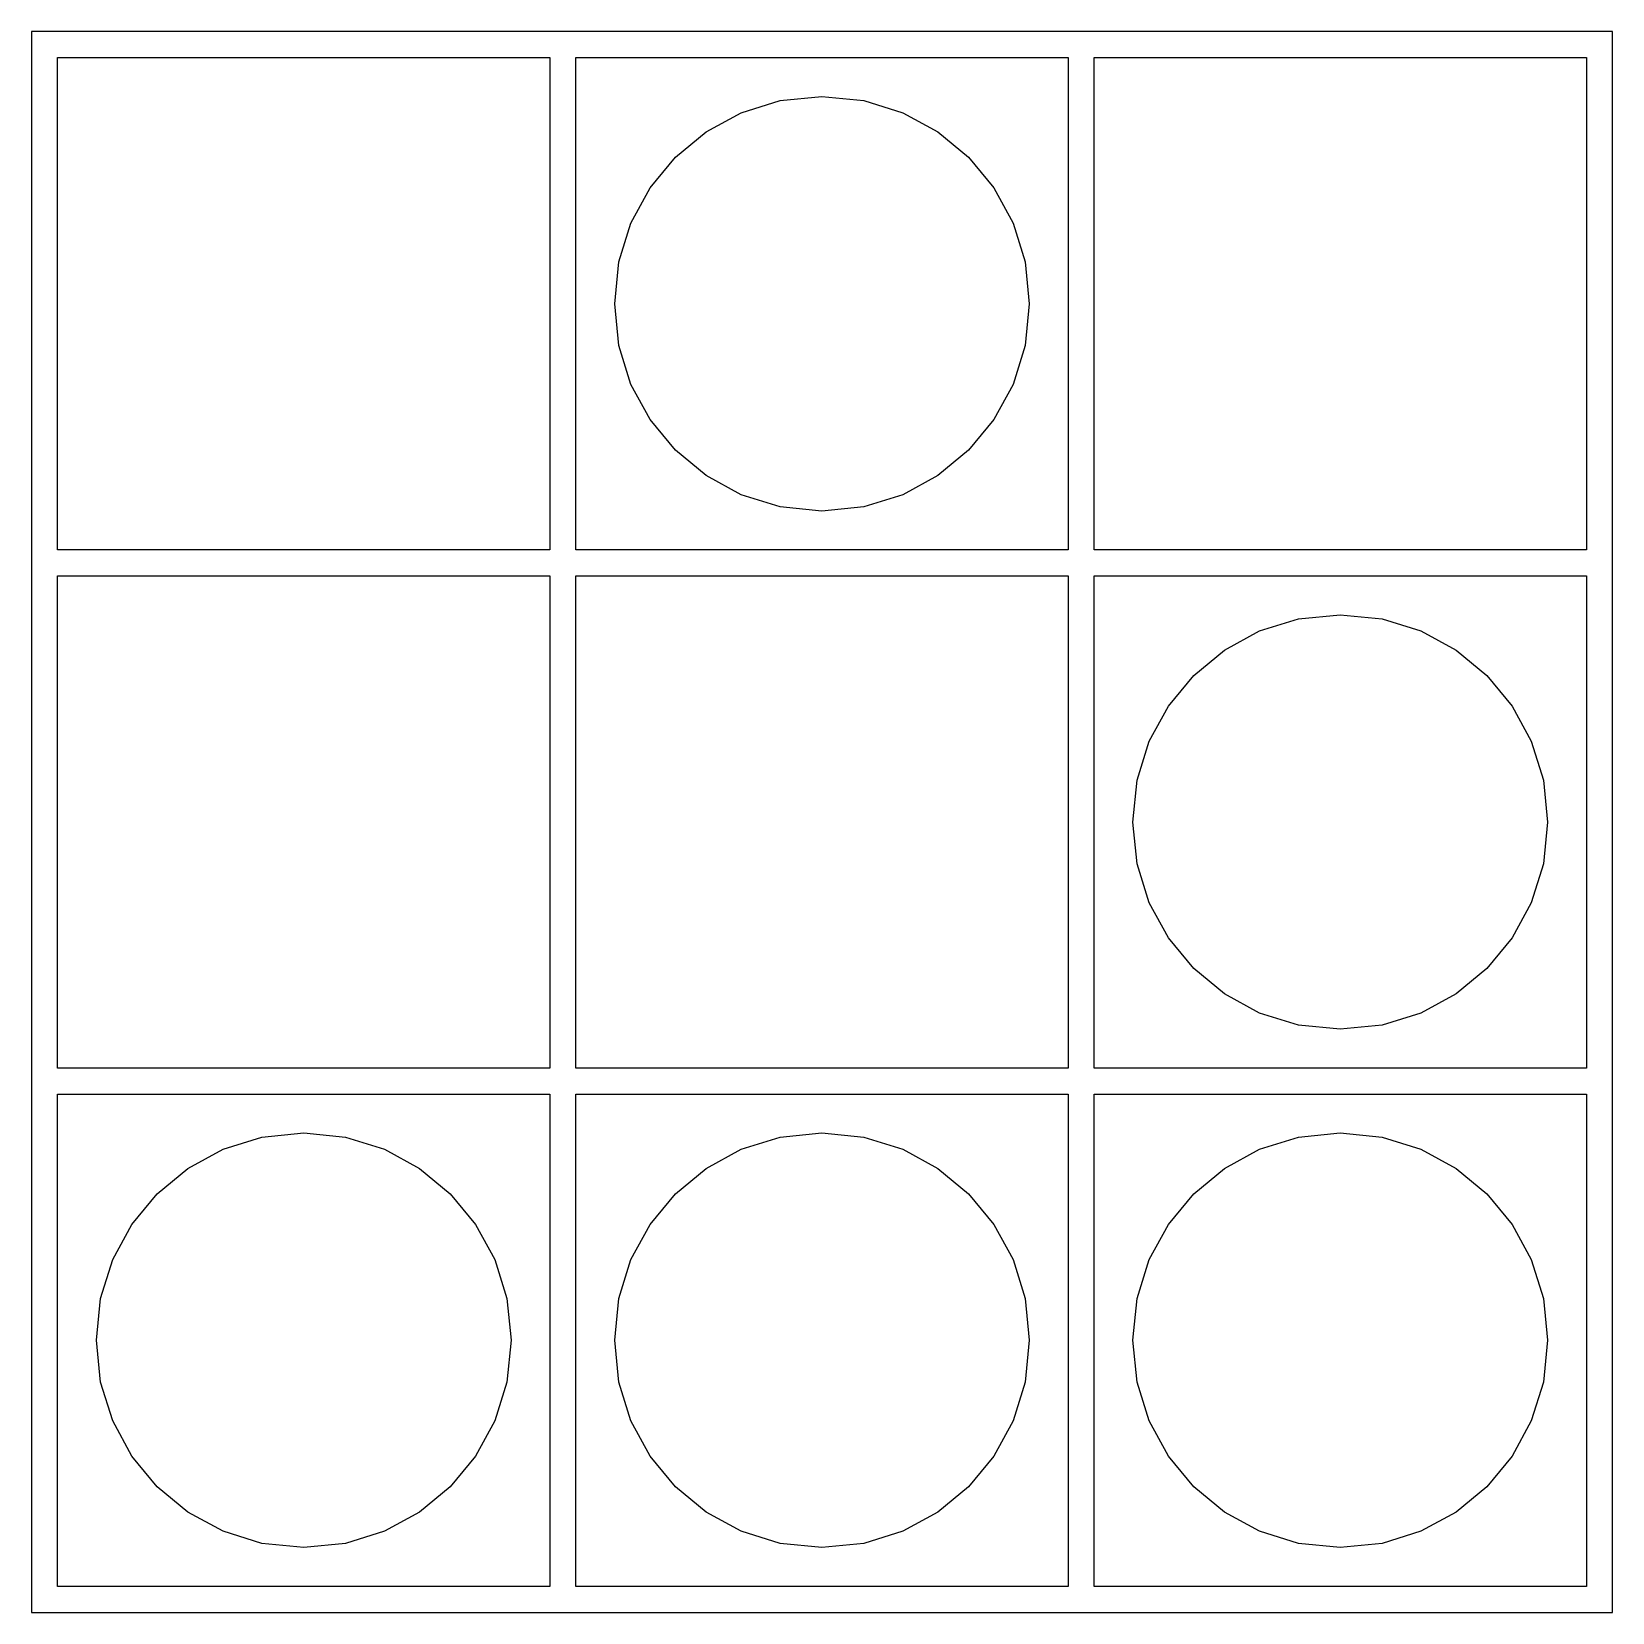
# Model space of a CAD drawing. Extents: x 2.5 to 47.5, y 2.5 to 47.5.
import ezdxf

# ---------------------------------------------------------------- set-up
doc = ezdxf.new("R2010")
doc.units = 0
doc.layers.get('0').update_dxf_attribs({"linetype": 'CONTINUOUS'})

msp = doc.modelspace()

# ---------------------------------------------------------------- linework, layer by layer
at = {"color": 7}
for points in [[(2.5, 47.499999), (2.5, 2.5), (47.499999, 2.5), (47.499999, 47.499999), (2.5, 47.499999)], [(3.237705, 46.762294), (17.254098, 46.762294), (17.254098, 32.745901), (3.237705, 32.745901), (3.237705, 46.762294)], [(17.991803, 46.762294), (32.008196, 46.762294), (32.008196, 32.745901), (17.991803, 32.745901), (17.991803, 46.762294)], [(32.745901, 46.762294), (46.762294, 46.762294), (46.762294, 32.745901), (32.745901, 32.745901), (32.745901, 46.762294)], [(30.901639, 39.754097), (30.781739, 38.564711), (30.437858, 37.456913), (29.893735, 36.454435), (29.173093, 35.581008), (28.299666, 34.860367), (27.297188, 34.316243), (26.18939, 33.972362), (24.999999, 33.852458), (23.810613, 33.972359), (22.702815, 34.316239), (21.700337, 34.860365), (20.826911, 35.581008), (20.106267, 36.454435), (19.562141, 37.456913), (19.218261, 38.564711), (19.09836, 39.754097), (19.218259, 40.943484), (19.562141, 42.051282), (20.106264, 43.05376), (20.826906, 43.927187), (21.700332, 44.647829), (22.702811, 45.191956), (23.810609, 45.535836), (24.999999, 45.655737), (26.189386, 45.535836), (27.297184, 45.191956), (28.299662, 44.647829), (29.173088, 43.927186), (29.89373, 43.05376), (30.437854, 42.051282), (30.781735, 40.943483), (30.901639, 39.754097)], [(3.237705, 32.008196), (17.254098, 32.008196), (17.254098, 17.991803), (3.237705, 17.991803), (3.237705, 32.008196)], [(17.991803, 32.008196), (32.008196, 32.008196), (32.008196, 17.991803), (17.991803, 17.991803), (17.991803, 32.008196)], [(32.745901, 32.008196), (46.762294, 32.008196), (46.762294, 17.991803), (32.745901, 17.991803), (32.745901, 32.008196)], [(45.655737, 24.999999), (45.535837, 23.810613), (45.191956, 22.702815), (44.647833, 21.700337), (43.927191, 20.82691), (43.053764, 20.106269), (42.051286, 19.562145), (40.943488, 19.218264), (39.754097, 19.09836), (38.564711, 19.218261), (37.456913, 19.562141), (36.454435, 20.106267), (35.581009, 20.82691), (34.860365, 21.700337), (34.316239, 22.702815), (33.972359, 23.810613), (33.852458, 24.999999), (33.972357, 26.189386), (34.316239, 27.297184), (34.860362, 28.299662), (35.581004, 29.173088), (36.45443, 29.89373), (37.456909, 30.437854), (38.564707, 30.781735), (39.754097, 30.901639), (40.943484, 30.781739), (42.051282, 30.437858), (43.05376, 29.893735), (43.927186, 29.173093), (44.647828, 28.299666), (45.191952, 27.297188), (45.535833, 26.18939), (45.655737, 24.999999)], [(3.237705, 17.254098), (17.254098, 17.254098), (17.254098, 3.237705), (3.237705, 3.237705), (3.237705, 17.254098)], [(17.991803, 17.254098), (32.008196, 17.254098), (32.008196, 3.237705), (17.991803, 3.237705), (17.991803, 17.254098)], [(32.745901, 17.254098), (46.762294, 17.254098), (46.762294, 3.237705), (32.745901, 3.237705), (32.745901, 17.254098)], [(16.147541, 10.245901), (16.02764, 9.056515), (15.68376, 7.948717), (15.139634, 6.946239), (14.41899, 6.072812), (13.545564, 5.352169), (12.543086, 4.808043), (11.435288, 4.464163), (10.245901, 4.344262), (9.056515, 4.464163), (7.948717, 4.808043), (6.946239, 5.352169), (6.072812, 6.072812), (5.352169, 6.946239), (4.808042, 7.948717), (4.464163, 9.056515), (4.344262, 10.245901), (4.464163, 11.435288), (4.808042, 12.543086), (5.352169, 13.545564), (6.072812, 14.41899), (6.946239, 15.139634), (7.948717, 15.68376), (9.056515, 16.02764), (10.245901, 16.147541), (11.435288, 16.027641), (12.543086, 15.68376), (13.545564, 15.139637), (14.41899, 14.418995), (15.139632, 13.545568), (15.683756, 12.54309), (16.027637, 11.435292), (16.147541, 10.245901)], [(30.901639, 10.245901), (30.781739, 9.056515), (30.437858, 7.948717), (29.893735, 6.946239), (29.173093, 6.072812), (28.299666, 5.352171), (27.297188, 4.808047), (26.18939, 4.464166), (24.999999, 4.344262), (23.810613, 4.464163), (22.702815, 4.808043), (21.700337, 5.352169), (20.826911, 6.072812), (20.106267, 6.946239), (19.562141, 7.948717), (19.218261, 9.056515), (19.09836, 10.245901), (19.218259, 11.435288), (19.562141, 12.543086), (20.106264, 13.545564), (20.826906, 14.41899), (21.700332, 15.139632), (22.702811, 15.683756), (23.810609, 16.027637), (24.999999, 16.147541), (26.189386, 16.027641), (27.297184, 15.68376), (28.299662, 15.139637), (29.173088, 14.418995), (29.89373, 13.545568), (30.437854, 12.54309), (30.781735, 11.435292), (30.901639, 10.245901)], [(45.655737, 10.245901), (45.535837, 9.056515), (45.191956, 7.948717), (44.647833, 6.946239), (43.927191, 6.072812), (43.053764, 5.352171), (42.051286, 4.808047), (40.943488, 4.464166), (39.754097, 4.344262), (38.564711, 4.464163), (37.456913, 4.808043), (36.454435, 5.352169), (35.581009, 6.072812), (34.860365, 6.946239), (34.316239, 7.948717), (33.972359, 9.056515), (33.852458, 10.245901), (33.972357, 11.435288), (34.316239, 12.543086), (34.860362, 13.545564), (35.581004, 14.41899), (36.45443, 15.139632), (37.456909, 15.683756), (38.564707, 16.027637), (39.754097, 16.147541), (40.943484, 16.027641), (42.051282, 15.68376), (43.05376, 15.139637), (43.927186, 14.418995), (44.647828, 13.545568), (45.191952, 12.54309), (45.535833, 11.435292), (45.655737, 10.245901)]]:
    msp.add_lwpolyline(points, dxfattribs=at)

doc.saveas('drawing.dxf')
